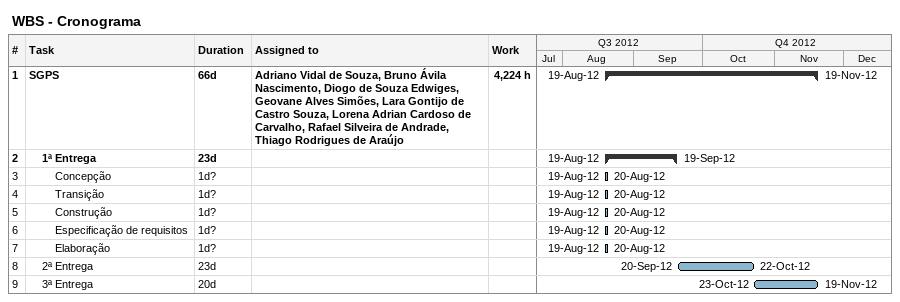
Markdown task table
WBS - Cronograma

| ID | Level | Task | Duration | Start | Finish | Resources | Work (h) |
|---|---|---|---|---|---|---|---|
| 1 | 1 | **SGPS** | 66d | 2012-08-19 | 2012-11-19 | Adriano Vidal de Souza, Bruno Ávila Nascimento, Diogo de Souza Edwiges, Geovane Alves Simões, Lara Gontijo de Castro Souza, Lorena Adrian Cardoso de Carvalho, Rafael Silveira de Andrade, Thiago Rodrigues de Araújo | 4224 |
| 2 | 2 | **1ª Entrega** | 23d | 2012-08-19 | 2012-09-19 |  |  |
| 3 | 3 | Concepção | 1d? | 2012-08-19 | 2012-08-20 |  |  |
| 4 | 3 | Transição | 1d? | 2012-08-19 | 2012-08-20 |  |  |
| 5 | 3 | Construção | 1d? | 2012-08-19 | 2012-08-20 |  |  |
| 6 | 3 | Especificação de requisitos | 1d? | 2012-08-19 | 2012-08-20 |  |  |
| 7 | 3 | Elaboração | 1d? | 2012-08-19 | 2012-08-20 |  |  |
| 8 | 2 | 2ª Entrega | 23d | 2012-09-20 | 2012-10-22 |  |  |
| 9 | 2 | 3ª Entrega | 20d | 2012-10-23 | 2012-11-19 |  |  |
